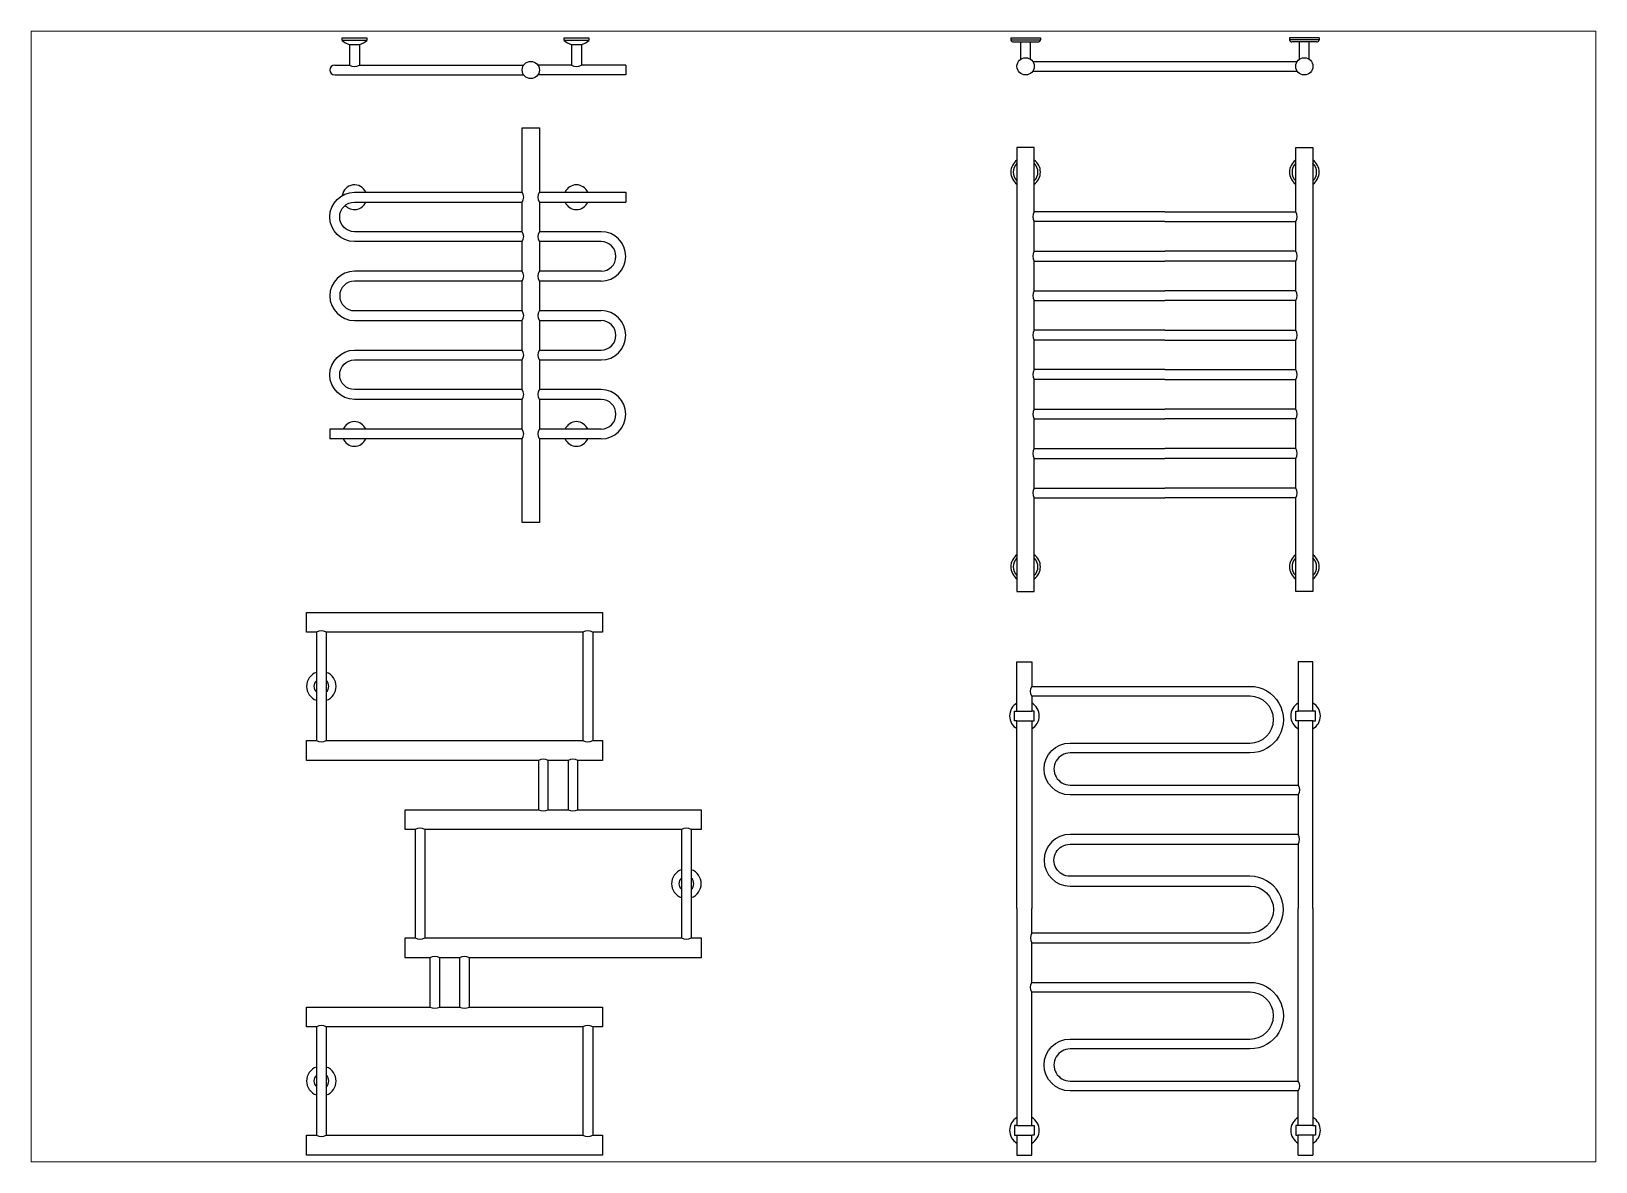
# Paper-space layout 'cad-block.com' of a CAD drawing. Header units: millimetres. Extents: x 0 to 257, y 5 to 190.
# The model-space entities are those that its viewports show. They can reach past a viewport. Long polylines and large blocks are cut down to what shows.
import ezdxf

# ---------------------------------------------------------------- set-up
doc = ezdxf.new("R2010")
doc.units = ezdxf.units.MM
doc.layers.add('cad-block.com', color=250, linetype='Continuous')

# ---------------------------------------------------------------- blocks, each defined once
blk = doc.blocks.new('Heated towel rail 1_el_cad-block.com')
at = {"color": 0}
for points in [[(340, 620.4), (375, 620.4), (375, 490)], [(340, 490), (340, 620.4)], [(375, 490), (550, 490)], [(550, 490), (550, 470)], [(340, 410), (340, 470)], [(375, 470), (375, 410)], [(375, 470), (550, 470)], [(340, 330), (340, 390)], [(500, 410), (375, 410)], [(375, 390), (375, 330)], [(500, 390), (375, 390)], [(500, 330), (375, 330)], [(340, 250), (340, 310)], [(375, 310), (375, 250)], [(500, 310), (375, 310)], [(340, 170), (340, 230)], [(375, 250), (500, 250)], [(375, 230), (375, 170)], [(375, 230), (500, 230)], [(375, 170), (500, 170)], [(340, 90), (340, 150)], [(375, 150), (375, 90)], [(375, 150), (500, 150)], [(340, 10), (340, 70)], [(500, 90), (375, 90)], [(375, 70), (375, 10)], [(500, 70), (375, 70)], [(340, 10), (-50, 10)], [(-50, 10), (-50, -10)], [(500, 10), (375, 10)], [(340, -10), (-50, -10)], [(375, -10), (375, -179.6), (340, -179.6), (340, -10)], [(500, -10), (375, -10)]]:
    blk.add_lwpolyline(points, dxfattribs=at)
for points in [[(340, 390), (0, 390, -1), (0, 490), (340, 490)], [(340, 410), (0, 410, -1), (0, 470), (340, 470)], [(340, 330), (0, 330, 1), (0, 230), (340, 230)], [(340, 310), (0, 310, 1), (0, 250), (340, 250)], [(340, 70), (0, 70, -1), (0, 170), (340, 170)], [(340, 90), (0, 90, -1), (0, 150), (340, 150)]]:
    blk.add_lwpolyline(points, format="xyb", dxfattribs=at)
for centre, radius, start, end in [((0, 480), 25, 23.5782, 172.0968), ((325.6, 480), 17.5, 325.1501, 34.8499), ((389.4, 480), 17.5, 145.1501, 214.8499), ((450, 480), 25, 23.5782, 156.4218), ((0, 480), 25, 221.4908, 336.4218), ((450, 480), 25, 203.5782, 336.4218), ((325.6, 400), 17.5, 325.1501, 34.8499), ((389.4, 400), 17.5, 145.1501, 214.8499), ((500, 360), 50, 270, 90), ((500, 360), 30, 270, 90), ((325.6, 320), 17.5, 325.1501, 34.8499), ((389.4, 320), 17.5, 145.1501, 214.8499), ((325.6, 240), 17.5, 325.1501, 34.8499), ((389.4, 240), 17.5, 145.1501, 214.8499), ((500, 200), 50, 270, 90), ((500, 200), 30, 270, 90), ((325.6, 160), 17.5, 325.1501, 34.8499), ((389.4, 160), 17.5, 145.1501, 214.8499), ((325.6, 80), 17.5, 325.1501, 34.8499), ((389.4, 80), 17.5, 145.1501, 214.8499), ((500, 40), 50, 270, 90), ((500, 40), 30, 270, 90), ((0, 0), 25, 23.5782, 156.4218), ((325.6, 0), 17.5, 325.1501, 34.8499), ((389.4, 0), 17.5, 145.1501, 214.8499), ((450, 0), 25, 23.5782, 156.4218), ((0, 0), 25, 203.5782, 336.4218), ((450, 0), 25, 203.5782, 336.4218)]:
    blk.add_arc(centre, radius, start, end, dxfattribs=at)
blk = doc.blocks.new('Heated towel rail 2_el_cad-block.com')
at = {"color": 0}
for points in [[(17.5, 850), (-17.5, 850), (-17.5, 850)], [(-17.5, 850), (-17.5, -50), (17.5, -50), (17.5, 139.6)], [(17.5, 719.6), (17.5, 850)], [(547.5, 850), (582.5, 850), (582.5, 850)], [(582.5, 850), (582.5, -50), (547.5, -50), (547.5, 139.6)], [(547.5, 719.6), (547.5, 850)], [(282.5, 719.6), (17.5, 719.6)], [(17.5, 639.6), (17.5, 699.6)], [(282.5, 699.6), (17.5, 699.6)], [(282.5, 719.6), (547.5, 719.6)], [(282.5, 699.6), (547.5, 699.6)], [(547.5, 639.6), (547.5, 699.6)], [(17.5, 639.6), (282.5, 639.6)], [(547.5, 639.6), (282.5, 639.6)], [(17.5, 559.6), (17.5, 619.6)], [(17.5, 619.6), (282.5, 619.6)], [(547.5, 619.6), (282.5, 619.6)], [(547.5, 559.6), (547.5, 619.6)], [(17.5, 559.6), (282.5, 559.6)], [(17.5, 479.6), (17.5, 539.6)], [(17.5, 539.6), (282.5, 539.6)], [(547.5, 559.6), (282.5, 559.6)], [(547.5, 539.6), (282.5, 539.6)], [(547.5, 479.6), (547.5, 539.6)], [(282.5, 479.6), (17.5, 479.6)], [(282.5, 479.6), (547.5, 479.6)], [(17.5, 399.6), (17.5, 459.6)], [(282.5, 459.6), (17.5, 459.6)], [(282.5, 459.6), (547.5, 459.6)], [(547.5, 399.6), (547.5, 459.6)], [(282.5, 399.6), (17.5, 399.6)], [(282.5, 399.6), (547.5, 399.6)], [(17.5, 319.6), (17.5, 379.6)], [(282.5, 379.6), (17.5, 379.6)], [(282.5, 379.6), (547.5, 379.6)], [(547.5, 319.6), (547.5, 379.6)], [(17.5, 319.6), (282.5, 319.6)], [(547.5, 319.6), (282.5, 319.6)], [(17.5, 239.6), (17.5, 299.6)], [(17.5, 299.6), (282.5, 299.6)], [(547.5, 299.6), (282.5, 299.6)], [(547.5, 239.6), (547.5, 299.6)], [(17.5, 239.6), (282.5, 239.6)], [(547.5, 239.6), (282.5, 239.6)], [(17.5, 159.6), (17.5, 219.6)], [(17.5, 219.6), (282.5, 219.6)], [(547.5, 219.6), (282.5, 219.6)], [(547.5, 159.6), (547.5, 219.6)], [(17.5, 159.6), (282.5, 159.6)], [(547.5, 159.6), (282.5, 159.6)], [(17.5, 139.6), (282.5, 139.6)], [(547.5, 139.6), (282.5, 139.6)]]:
    blk.add_lwpolyline(points, dxfattribs=at)
for centre, radius, start, end in [((0, 800), 30, 125.6853, 234.3147), ((0, 800), 25, 134.427, 225.573), ((0, 800), 30, 305.6853, 54.3147), ((0, 800), 25, 314.427, 45.573), ((565, 800), 30, 125.6853, 234.3147), ((565, 800), 25, 134.427, 225.573), ((565, 800), 30, 305.6853, 54.3147), ((565, 800), 25, 314.427, 45.573), ((31.9, 709.6), 17.5, 145.1501, 214.8499), ((533.1, 709.6), 17.5, 325.1501, 34.8499), ((31.9, 629.6), 17.5, 145.1501, 214.8499), ((533.1, 629.6), 17.5, 325.1501, 34.8499), ((31.9, 549.6), 17.5, 145.1501, 214.8499), ((533.1, 549.6), 17.5, 325.1501, 34.8499), ((31.9, 469.6), 17.5, 145.1501, 214.8499), ((533.1, 469.6), 17.5, 325.1501, 34.8499), ((31.9, 389.6), 17.5, 145.1501, 214.8499), ((533.1, 389.6), 17.5, 325.1501, 34.8499), ((31.9, 309.6), 17.5, 145.1501, 214.8499), ((533.1, 309.6), 17.5, 325.1501, 34.8499), ((31.9, 229.6), 17.5, 145.1501, 214.8499), ((533.1, 229.6), 17.5, 325.1501, 34.8499), ((31.9, 149.6), 17.5, 145.1501, 214.8499), ((533.1, 149.6), 17.5, 325.1501, 34.8499), ((0, 0), 30, 125.6853, 234.3147), ((0, 0), 25, 134.427, 225.573), ((0, 0), 30, 305.6853, 54.3147), ((0, 0), 25, 314.427, 45.573), ((565, 0), 30, 125.6853, 234.3147), ((565, 0), 25, 134.427, 225.573), ((565, 0), 30, 305.6853, 54.3147), ((565, 0), 25, 314.427, 45.573)]:
    blk.add_arc(centre, radius, start, end, dxfattribs=at)
blk = doc.blocks.new('Heated towel rail 3_el_cad-block.com')
at = {"color": 0}
for points in [[(-30, 950), (570, 950), (570, 910), (550, 910)], [(-10, 910), (-30, 910), (-30, 950)], [(-10, 910), (-10, 690)], [(530, 910), (10, 910)], [(10, 910), (10, 690)], [(530, 910), (530, 690)], [(550, 910), (550, 690)], [(-30, 690), (-10, 690)], [(440, 650), (-30, 650), (-30, 690)], [(10, 690), (530, 690)], [(550, 690), (570, 690), (570, 650), (520, 650)], [(500, 650), (460, 650)], [(170, 550), (440, 550)], [(190, 510), (170, 510), (170, 550)], [(460, 550), (500, 550)], [(520, 550), (770, 550), (770, 510), (750, 510)], [(190, 510), (190, 290)], [(730, 510), (210, 510)], [(210, 510), (210, 290)], [(730, 510), (730, 290)], [(750, 510), (750, 290)], [(170, 290), (190, 290)], [(220, 250), (170, 250), (170, 290)], [(210, 290), (730, 290)], [(750, 290), (770, 290), (770, 250), (300, 250)], [(280, 250), (240, 250)], [(-30, 150), (220, 150)], [(-10, 110), (-30, 110), (-30, 150)], [(240, 150), (280, 150)], [(300, 150), (570, 150), (570, 110), (550, 110)], [(-10, 110), (-10, -110)], [(530, 110), (10, 110)], [(10, 110), (10, -110)], [(530, 110), (530, -110)], [(550, 110), (550, -110)], [(-30, -110), (-10, -110)], [(550, -110), (570, -110), (570, -150), (-30, -150), (-30, -110)], [(10, -110), (530, -110)]]:
    blk.add_lwpolyline(points, dxfattribs=at)
for points in [[(460, 550), (460, 650, 0.267949), (440, 650), (440, 550, 0.267949)], [(520, 550), (520, 650, 0.267949), (500, 650), (500, 550, 0.267949)], [(240, 150), (240, 250, 0.267949), (220, 250), (220, 150, 0.267949)], [(300, 150), (300, 250, 0.267949), (280, 250), (280, 150, 0.267949)]]:
    blk.add_lwpolyline(points, format="xyb", close=True, dxfattribs=at)
for centre, radius, start, end in [((0, 892.7), 20, 60, 120), ((540, 892.7), 20, 60, 120), ((0, 800), 30, 109.4712, 250.5288), ((0, 800), 30, 289.4712, 70.5288), ((0, 800), 15, 131.8103, 228.1897), ((0, 800), 15, 311.8103, 48.1897), ((0, 707.3), 20, 240, 300), ((540, 707.3), 20, 240, 300), ((200, 492.7), 20, 60, 120), ((740, 492.7), 20, 60, 120), ((740, 400), 30, 109.4712, 250.5288), ((740, 400), 30, 289.4712, 70.5288), ((740, 400), 15, 131.8103, 228.1897), ((740, 400), 15, 311.8103, 48.1897), ((200, 307.3), 20, 240, 300), ((740, 307.3), 20, 240, 300), ((0, 92.7), 20, 60, 120), ((540, 92.7), 20, 60, 120), ((0, 0), 30, 109.4712, 250.5288), ((0, 0), 15, 131.8103, 228.1897), ((0, 0), 30, 289.4712, 70.5288), ((0, 0), 15, 311.8103, 48.1897), ((0, -92.7), 20, 240, 300), ((540, -92.7), 20, 240, 300)]:
    blk.add_arc(centre, radius, start, end, dxfattribs=at)
blk = doc.blocks.new('Heated towel rail 4_el_cad-block.com')
at = {"color": 0}
for points in [[(-15, 850), (-15, 950), (15, 950), (15, 900)], [(585, 850), (585, 950), (555, 950), (555, 900)], [(555, 900), (555, 850)], [(15, 880), (15, 850)], [(-15, 830), (-20, 830), (-20, 850), (-15, 850)], [(-15, 850), (15, 850)], [(-15, 450), (-15, 830)], [(-15, 830), (15, 830)], [(15, 830), (20, 830), (20, 850), (15, 850)], [(15, 830), (15, 450)], [(555, 830), (550, 830), (550, 850), (555, 850)], [(585, 850), (555, 850)], [(555, 830), (555, 700)], [(585, 830), (555, 830)], [(585, 830), (590, 830), (590, 850), (585, 850)], [(585, 450), (585, 830)], [(555, 680), (555, 600)], [(555, 580), (555, 450)], [(-15, 450), (-15, 10)], [(15, 400), (15, 450)], [(555, 100), (555, 450)], [(585, 450), (585, 10)], [(15, 300), (15, 380)], [(15, 10), (15, 280)], [(555, 10), (555, 80)], [(-15, 10), (-20, 10), (-20, -10), (-15, -10)], [(-15, 10), (15, 10)], [(15, 10), (20, 10), (20, -10), (15, -10)], [(555, 10), (550, 10), (550, -10), (555, -10)], [(585, 10), (555, 10)], [(585, 10), (590, 10), (590, -10), (585, -10)], [(-15, -10), (-15, -50), (15, -50), (15, -10)], [(-15, -10), (15, -10)], [(555, -50), (555, -10)], [(585, -10), (555, -10)], [(585, -10), (585, -50)], [(555, -50), (585, -50)]]:
    blk.add_lwpolyline(points, dxfattribs=at)
for points in [[(15, 900), (457.5, 900, -1.001431), (457.3, 765), (92.7, 765, 1.002672), (92.5, 700), (555, 700, -0.267949), (555, 680), (92.5, 680, -1), (92.5, 785), (457.5, 785, 1), (457.5, 880), (15, 880, -0.267949)], [(15, 380), (457.5, 380, 1.001431), (457.3, 515), (92.7, 515, -1.002672), (92.5, 580), (555, 580, 0.267949), (555, 600), (92.5, 600, 1), (92.5, 495), (457.5, 495, -1), (457.5, 400), (15, 400, 0.267949)], [(15, 300), (457.5, 300, -1.001431), (457.3, 165), (92.7, 165, 1.002672), (92.5, 100), (555, 100, -0.267949), (555, 80), (92.5, 80, -1), (92.5, 185), (457.5, 185, 1), (457.5, 280), (15, 280, -0.267949)]]:
    blk.add_lwpolyline(points, format="xyb", close=True, dxfattribs=at)
for centre, start, end in [((0, 840), 120, 240), ((0, 840), 300, 60), ((570, 840), 120, 240), ((570, 840), 300, 60), ((0, 0), 120, 240), ((0, 0), 300, 60), ((570, 0), 120, 240), ((570, 0), 300, 60)]:
    blk.add_arc(centre, 30, start, end, dxfattribs=at)
blk = doc.blocks.new('Heated towel rail 1_top_cad-block.com')
at = {"color": 0}
blk.add_line((550, -55), (550, -75), dxfattribs=at)
for points in [[(-25, 0), (25, 0), (25, -5), (-25, -5), (-25, 0)], [(425, 0), (475, 0), (475, -5), (425, -5), (425, 0)], [(-10, -13.6), (-10, -55)], [(-10, -13.6), (10, -13.6)], [(10, -13.6), (10, -55)], [(440, -13.6), (440, -55)], [(440, -13.6), (460, -13.6)], [(460, -13.6), (460, -55)], [(-40, -55), (-10, -55)], [(10, -55), (343.1, -55)], [(440, -55), (371.9, -55)], [(550, -55), (460, -55)], [(-40, -75), (343.1, -75)], [(550, -75), (371.9, -75)]]:
    blk.add_lwpolyline(points, dxfattribs=at)
blk.add_circle((357.5, -65), 17.5, dxfattribs=at)
for centre, radius, start, end in [((0, 21.3), 36.3, 226.3972, 253.9866), ((0, 21.3), 36.3, 286.0134, 313.6028), ((450, 21.3), 36.3, 226.3972, 253.9866), ((450, 21.3), 36.3, 286.0134, 313.6028), ((-40, -65), 10, 90, 270), ((0, -36.5), 21.1, 241.6639, 298.3361), ((450, -36.5), 21.1, 241.6639, 298.3361)]:
    blk.add_arc(centre, radius, start, end, dxfattribs=at)
blk = doc.blocks.new('Heated towel rail 2_top_cad-block.com')
at = {"color": 0}
for points in [[(-30, 0), (30, 0)], [(-30, 0), (-30, -4)], [(30, 0), (30, -4)], [(595, 0), (535, 0)], [(535, 0), (535, -4)], [(595, 0), (595, -4)], [(-30, -4), (30, -4)], [(-25, -8), (25.2, -8)], [(-10, -43.1), (-10, -8)], [(10, -43.1), (10, -8)], [(595, -4), (535, -4)], [(590, -8), (539.8, -8)], [(555, -43.1), (555, -8)], [(575, -43.1), (575, -8)], [(14.4, -47.5), (550.6, -47.5)], [(14.4, -67.5), (550.6, -67.5)]]:
    blk.add_lwpolyline(points, dxfattribs=at)
for centre in [(0, -57.5), (565, -57.5)]:
    blk.add_circle(centre, 17.5, dxfattribs=at)
for centre, start, end in [((-25.1, -3), 191.7878, 270.8926), ((25.1, -3), 269.1074, 348.2122), ((539.9, -3), 191.7878, 270.8926), ((590.1, -3), 269.1074, 348.2122)]:
    blk.add_arc(centre, 5.03, start, end, dxfattribs=at)

msp = doc.modelspace()

# ---------------------------------------------------------------- block references
at = {"layer": 'cad-block.com', "color": 18, "true_color": 0x000000}
for name, p in [('Heated towel rail 1_top_cad-block.com', (-18.7, 2539.4)), ('Heated towel rail 2_top_cad-block.com', (1341.9, 2539.4)), ('Heated towel rail 1_el_cad-block.com', (-18.7, 1736.6)), ('Heated towel rail 2_el_cad-block.com', (1341.9, 1467.4)), ('Heated towel rail 3_el_cad-block.com', (-85.8, 425.1)), ('Heated towel rail 4_el_cad-block.com', (1339.4, 325.1))]:
    msp.add_blockref(name, p, dxfattribs=at)

psp = doc.layouts.new('cad-block.com')

# ---------------------------------------------------------------- viewports
at = {"layer": 'cad-block.com'}
psp.add_viewport(center=(128.26, 97.64), size=(256.95, 185.6463), view_center_point=(911.87, 1407.21), view_height=2291.3824, dxfattribs=at)

doc.saveas('drawing.dxf')
